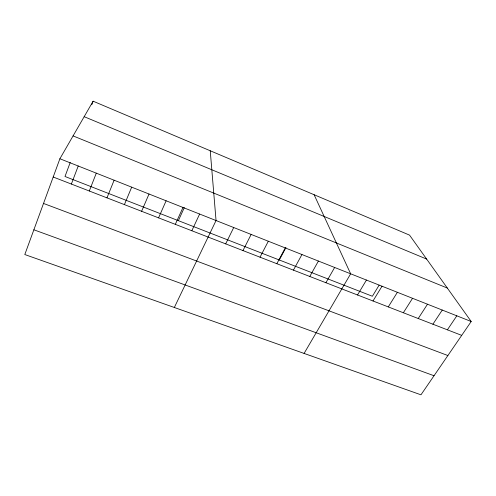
<?xml version="1.0" encoding="UTF-8"?>
<svg xmlns="http://www.w3.org/2000/svg" width="496" height="496" viewBox="0 0 496 496"><rect width="100%" height="100%" fill="white"/><g stroke="black" fill="none" stroke-linecap="round" stroke-linejoin="round"><path stroke-width="0.74" d="M59.892 158.751L24.8 254.541L420.961 394.81L471.2 321.507L409.547 235.123L93.118 101.19L59.892 158.751L471.2 321.507M70.227 162.471L64.995 176.489L372.372 296.255L379.105 285.181M91.791 104.737L93.118 101.19M71.374 184.053L78.225 166.005M89.299 191.003L96.292 173.154M106.975 197.854L114.117 180.209M124.409 204.612L131.688 187.159M141.602 211.277L149.023 194.023M158.571 217.856L166.123 200.787M175.305 224.347L182.987 207.458M178.368 220.664L184.307 207.632M191.822 230.745L199.628 214.043M174.338 307.489L216.045 220.54L210.236 150.759M225.668 243.871L233.721 227.534M242.972 250.579L251.15 234.428M260.028 257.188L268.324 241.23M276.842 263.711L285.256 247.926M279.316 259.997L285.969 247.529M293.427 270.14L301.952 254.535M309.783 276.477L318.407 261.045M325.915 282.732L334.645 267.468M304.085 353.431L350.653 273.804L314.117 194.73M357.517 294.984L366.445 280.054M372.998 300.985L382.019 286.217M388.275 306.912L397.383 292.293M403.353 312.753L412.542 298.294M418.227 318.519L427.496 304.215M432.903 324.21L442.258 310.056M447.392 329.828L456.822 315.816M33.871 229.791L434.031 375.739M43.518 203.441L447.876 355.533M53.202 177.01L461.695 335.37M73.079 135.904L447.324 288.052M84.171 116.69L426.647 259.079"/></g></svg>
